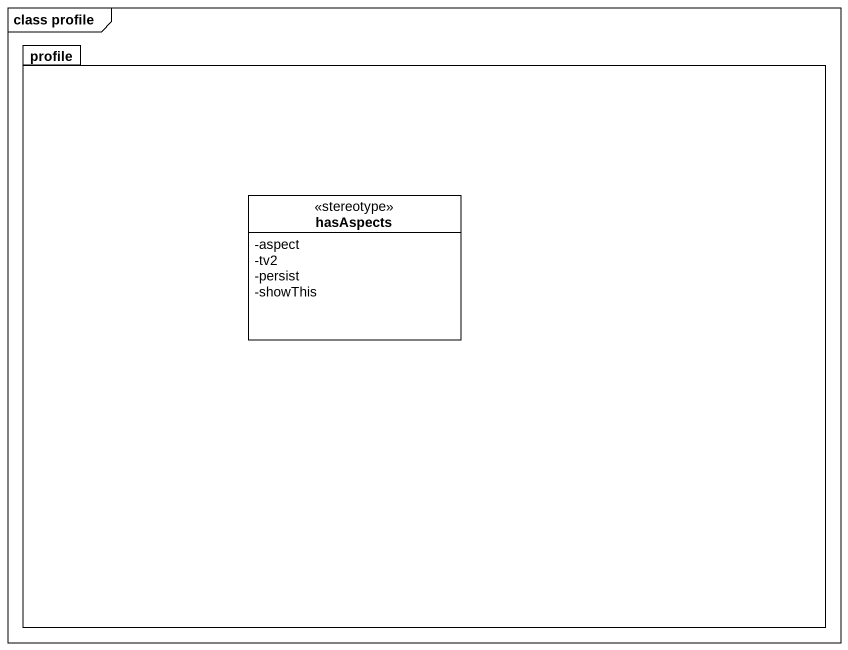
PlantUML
@startuml
mainframe class profile
hide circle
hide empty members
skinparam classAttributeIconSize 0
package profile {
  class hasAspects <<stereotype>> {
    -aspect
    -tv2
    -persist
    -showThis
  }
}
@enduml
